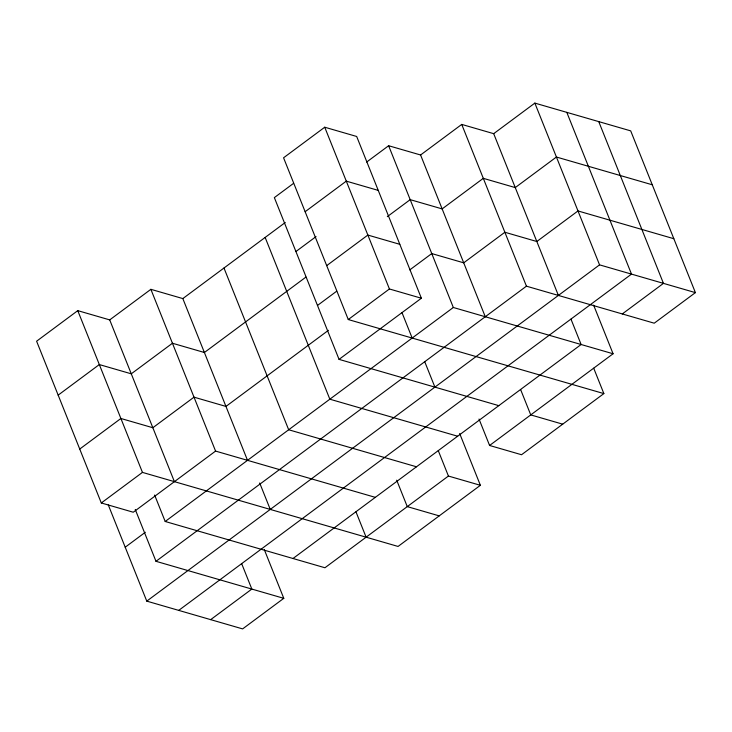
<?xml version="1.0" encoding="UTF-8"?>
<svg xmlns="http://www.w3.org/2000/svg" width="732" height="732" viewBox="0 0 732 732"><rect width="100%" height="100%" fill="white"/><g stroke="black" fill="none" stroke-linecap="round" stroke-linejoin="round"><path stroke-width="1.1" d="M174.408 481.656L109.709 319.893L77.766 310.642L36.6 341.213L101.3 502.966L133.251 512.226L215.574 451.086L375.324 497.357M293.569 183.348L274.354 197.613L339.053 359.375L421.376 298.235L356.676 136.472L324.733 127.222L283.568 157.792L348.267 319.545L603.863 393.596L521.541 454.737L489.589 445.477L479.021 419.043M109.709 319.893L150.874 289.323L182.826 298.583L247.517 460.337M182.826 298.583L285.27 222.501M366.677 162.037L388.628 145.732L420.58 154.983L485.279 316.746M58.167 395.134L99.323 364.563L131.275 373.814L172.441 343.244L204.393 352.504L305.921 277.099M305.134 211.713L346.291 181.143L378.243 190.393M420.58 154.983L461.736 124.413L493.688 133.672L558.388 295.426M295.92 251.533L316.05 236.592M493.688 133.672L534.854 103.102L630.7 130.872L695.4 292.626L654.234 323.196L526.436 286.175L461.736 124.413M387.329 216.635L410.195 199.653L442.146 208.904L483.303 178.334L515.255 187.593L556.421 157.023L652.267 184.784M79.733 449.055L120.89 418.484L152.842 427.735L194.007 397.165L225.959 406.425L328.403 330.333M326.701 265.634L367.857 235.063L399.809 244.314M317.487 305.454L336.702 291.19M409.81 269.87L431.761 253.574L463.713 262.825L504.87 232.254L536.821 241.514L577.987 210.944L673.833 238.705M101.3 502.966L142.456 472.396L398.062 546.447L480.384 485.307L459.659 433.5M348.267 319.545L389.424 288.975L421.376 298.235M125.209 547.216L145.329 532.265M154.626 495.052L165.194 521.477L453.328 307.486L613.077 353.766L489.589 445.477M135.264 509.499L155.989 561.307L526.436 286.175M108.29 504.924L146.775 601.128L599.554 264.856L695.4 292.626M178.727 610.387L631.496 274.116L566.806 112.362M210.679 619.638L251.835 589.068L241.688 563.695M293.001 558.498L581.126 344.516L570.978 319.134M622.292 313.946L663.448 283.375L598.749 121.613M264.334 549.695L283.787 598.328L242.621 628.898L146.775 601.128M480.384 485.307L448.432 476.047L324.944 567.758L165.194 521.477M339.053 359.375L498.803 405.647M562.707 424.167L530.755 414.907L520.608 389.534M457.646 436.217L329.839 399.196L265.149 237.442M416.481 466.787L288.683 429.766L223.983 268.013M439.218 515.877L407.267 506.617L396.698 480.183M155.989 561.307L283.787 598.328M534.854 103.102L599.554 264.856M593.625 305.134L613.077 353.766M593.716 368.214L603.863 393.596M388.628 145.732L453.328 307.486M424.752 361.764L434.909 387.137M402.014 312.683L412.171 338.056M324.733 127.222L389.424 288.975M438.285 450.674L448.432 476.047M355.962 511.814L366.11 537.187M259.686 482.992L270.264 509.417M150.874 289.323L215.574 451.086M77.766 310.642L142.456 472.396"/></g></svg>
